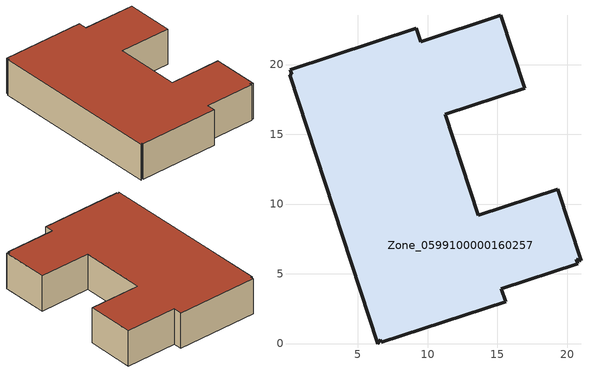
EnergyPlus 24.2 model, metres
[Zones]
Zone_0599100000160257
 floor ground (C_G): 19.32,11.05 20.99,5.94 20.67,6.03 20.77,5.73 15.27,3.94 15.58,2.99 6.66,0.08 6.6,0.27 6.42,0 0.1,19.28 0.25,19.31 0.14,19.63 9.19,22.59 9.5,21.64 15.25,23.52 16.96,18.29 11.25,16.42 13.61,9.19 z6.5
 wall outside (C_F): 0.14,19.63 0.25,19.31 0.1,19.28 6.42,0 6.6,0.27 6.66,0.08 15.58,2.99 15.27,3.94 20.77,5.73 20.67,6.03 20.99,5.94 19.32,11.05 13.61,9.19 11.25,16.42 16.96,18.29 15.25,23.52 9.5,21.64 9.19,22.59 0.14,19.63 z6.5:10.71
 roof outside (C_R): 6.6,0.27 6.66,0.08 15.58,2.99 15.27,3.94 20.77,5.73 20.67,6.03 20.99,5.94 19.32,11.05 13.61,9.19 11.25,16.42 16.96,18.29 15.25,23.52 9.5,21.64 9.19,22.59 0.14,19.63 0.25,19.31 0.1,19.28 6.42,0 z10.71
[BUILDING]
Pand.0599100000160257: North Axis=0; Terrain=City; Loads Convergence Tolerance Value=0.04; Temperature Convergence Tolerance Value=0.4; Solar Distribution=FullExterior; Maximum Number of Warmup Days=25; Minimum Number of Warmup Days=1
[Site:Location]
Rotterdam.The.Hague.AP_ZH_NLD Design_Conditions: Latitude=51.96; Longitude=4.45; Time Zone=1; Elevation=-4.5
[SITE:GROUNDTEMPERATURE:BUILDINGSURFACE]
18, 18, 18, 18, 18, 18, 18, 18, 18, 18, 18, 18
[MATERIAL] Thermal Absorptance=0.9; Solar Absorptance=0.7; Visible Absorptance=0.7
Name | Roughness | Thickness | Conductivity | Density | Specific Heat
G.D.1992-2005 | MediumSmooth | 0.15 | 0.06 | 540 | 1210
F.D.1992-2005 | Rough | 0.3 | 0.12 | 1920 | 840
R.D.1992-2005 | MediumRough | 0.2 | 0.08 | 1500 | 1000
[CONSTRUCTION]
C_G: G.D.1992-2005
C_F: F.D.1992-2005
C_R: R.D.1992-2005
[ZONE]
Zone_0599100000160257: Type=1; Multiplier=1; Ceiling Height=Autocalculate; Volume=Autocalculate; Floor Area=autocalculate; Part of Total Floor Area=Yes
[ZONEINFILTRATION:DESIGNFLOWRATE]
Infil_Zone_0599100000160257: Zone or ZoneList or Space or SpaceList=Zone_0599100000160257; Schedule=AlwaysOn; Design Flow Rate Calculation Method=Flow/Area; Flow Rate per Floor Area=0.0021; Constant Term Coefficient=1; Temperature Term Coefficient=0; Velocity Term Coefficient=0; Velocity Squared Term Coefficient=0
[HVACTEMPLATE:ZONE:IDEALLOADSAIRSYSTEM]
Zone_0599100000160257: Maximum Heating Supply Air Temperature=50; Minimum Cooling Supply Air Temperature=13; Maximum Heating Supply Air Humidity Ratio=0.0156; Minimum Cooling Supply Air Humidity Ratio=0.0077; Heating Limit=NoLimit; Cooling Limit=NoLimit; Dehumidification Control Type=ConstantSensibleHeatRatio; Cooling Sensible Heat Ratio=0.7; Dehumidification Setpoint=60; Humidification Control Type=None; Humidification Setpoint=30; Outdoor Air Method=None; Outdoor Air Flow Rate per Person=0.00944; Outdoor Air Flow Rate per Zone Floor Area=0; Outdoor Air Flow Rate per Zone=0; Demand Controlled Ventilation Type=None; Outdoor Air Economizer Type=NoEconomizer; Heat Recovery Type=None; Sensible Heat Recovery Effectiveness=0.7; Latent Heat Recovery Effectiveness=0.65
[ZONECONTROL:THERMOSTAT]
ThermostatControl_Zone_0599100000160257: Zone or ZoneList=Zone_0599100000160257; Control Type Schedule=DualSetpointControlType; Control 1=Thermostat_Zone_0599100000160257; Temperature Difference Between Cutout And Setpoint=0
[THERMOSTATSETPOINT:DUALSETPOINT]
Thermostat_Zone_0599100000160257: Heating Setpoint Temperature Schedule=HeatingSetpoint_Zone_0599100000160257; Cooling Setpoint Temperature Schedule=CoolingSetpoint_Zone_0599100000160257
[SCHEDULE:COMPACT]
HeatingSetpoint_Zone_0599100000160257: Through: 12/31, For: AllDays, Until: 24:00, 21
CoolingSetpoint_Zone_0599100000160257: Through: 12/31, For: AllDays, Until: 24:00, 24
DualSetpointControlType: Through: 12/31, For: AllDays, Until: 24:00, 4
AlwaysOn: Through: 12/31, For: AllDays, Until: 24:00, 1
